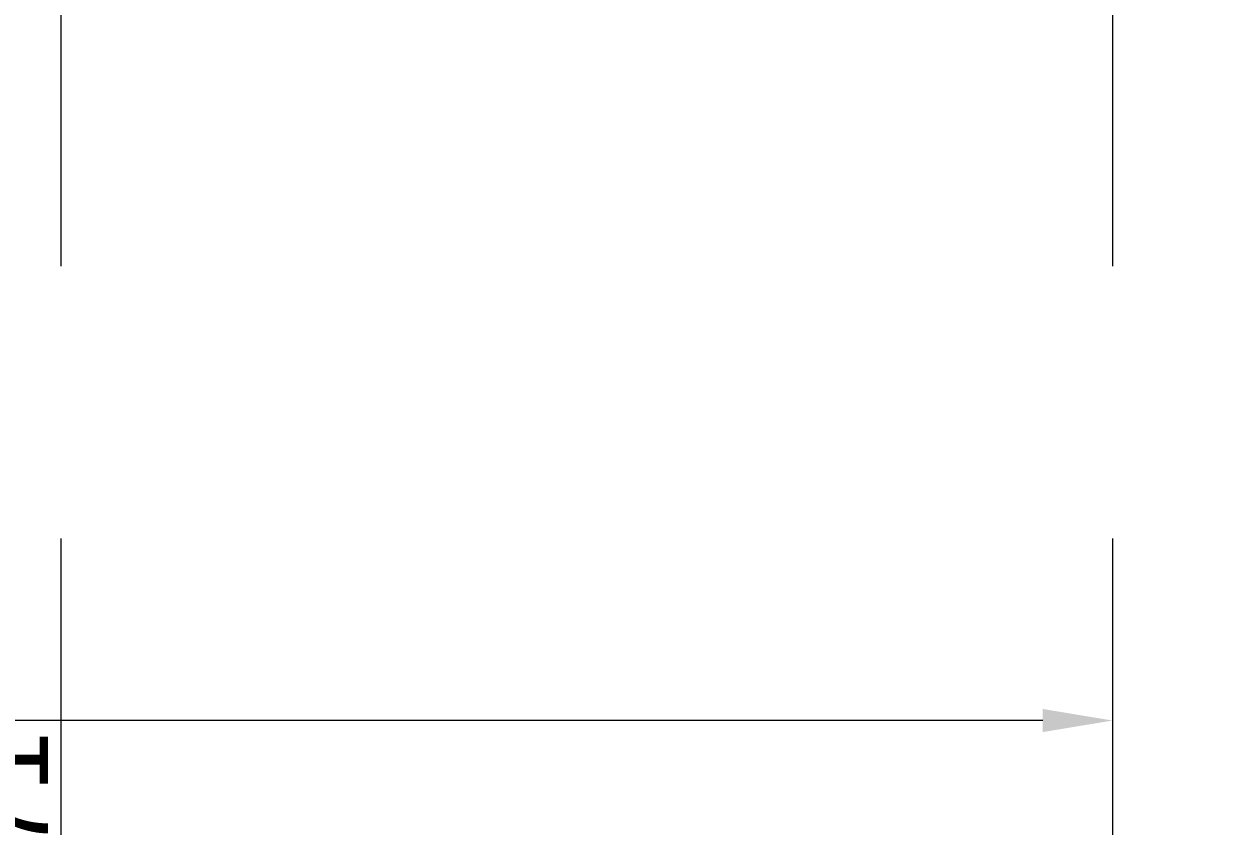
# Model space of a CAD drawing. Header units: centimetres. Extents: x 470464 to 524273, y 49611 to 59074.
# Drawn here: x 508884.4 to 509102.8, y 50392.1 to 50539.6 of the extents above; entities that cross this region are included whole.
import ezdxf

# ---------------------------------------------------------------- set-up
doc = ezdxf.new("R2010")
doc.units = ezdxf.units.CM
doc.header["$MEASUREMENT"] = 0
doc.layers.add('A-ANNO-REVC-01', color=1, linetype='Continuous', lineweight=15, true_color=0xff0000, plot=False)
doc.layers.add('S-COLS-STEL', color=3, linetype='Continuous', lineweight=9)
doc.layers.add('vinç', color=7, linetype='Continuous')
doc.styles.add('BARIŞ BABUR-3', font='arial.ttf')
doc.styles.add('TS-FREA-GENL', font='calibri.ttf', dxfattribs={"width": 0.7})
doc.dimstyles.new('AAA_A4 BVS STANDART', dxfattribs={"dimscale": 12, "dimtxt": 1.8, "dimasz": 1.6, "dimexe": 0.18, "dimexo": 0.0625, "dimgap": 0.09, "dimtad": 1, "dimtoh": 1, "dimdec": 0, "dimzin": 9, "dimdsep": 46, "dimtxsty": 'BARIŞ BABUR-3', "dimcen": 0.09, "dimclrd": 1, "dimclre": 1, "dimclrt": 2, "dimadec": 0, "dimazin": 0, "dimtfac": 1, "dimtdec": 0, "dimtofl": 0, "dimtmove": 0, "dimatfit": 3, "dimfxl": 1, "dimtolj": 1, "dimtzin": 0, "dimlwd": 9, "dimlwe": 9, "dimarcsym": 0})

# ---------------------------------------------------------------- blocks, each defined once
blk = doc.blocks.new('*D116')
at = {"layer": 'A-ANNO-REVC-01', "color": 1, "lineweight": 9, "transparency": 16777216}
for p, q in [((428250.42, 68828.76), (428250.42, 68630.15)), ((429100.42, 68828.76), (429100.42, 68630.15)), ((429087.62, 68631.59), (428263.22, 68631.59))]:
    blk.add_line(p, q, dxfattribs=at)
at = {"layer": 'A-ANNO-REVC-01', "color": 1, "transparency": 16777216}
for points in [[(428263.22, 68633.72), (428263.22, 68629.46), (428250.42, 68631.59)], [(429087.62, 68633.72), (429087.62, 68629.46), (429100.42, 68631.59)]]:
    blk.add_solid(points, dxfattribs=at)
at = {"layer": 'Defpoints', "color": 0, "transparency": 16777216}
for p in [(428250.42, 68829.26), (429100.42, 68829.26), (428250.42, 68631.59)]:
    blk.add_point(p, dxfattribs=at)
at = {"layer": 'A-ANNO-REVC-01', "color": 2, "transparency": 16777216, "insert": (428675.42, 68639.75), "char_height": 14.4, "attachment_point": 5, "style": 'BARIŞ BABUR-3'}
blk.add_mtext('\\A1;RAY AKSI : 850', dxfattribs=at)
blk = doc.blocks.new('*D117')
at = {"layer": 'A-ANNO-REVC-01', "color": 1, "lineweight": 9, "transparency": 16777216}
for p, q in [((429100.42, 68828.76), (429100.42, 68381.37)), ((429038.04, 68467.1), (429038.04, 68381.37)), ((429087.62, 68382.81), (429050.84, 68382.81))]:
    blk.add_line(p, q, dxfattribs=at)
at = {"layer": 'A-ANNO-REVC-01', "color": 1, "transparency": 16777216}
for points in [[(429050.84, 68384.94), (429050.84, 68380.68), (429038.04, 68382.81)], [(429087.62, 68384.94), (429087.62, 68380.68), (429100.42, 68382.81)]]:
    blk.add_solid(points, dxfattribs=at)
at = {"layer": 'Defpoints', "color": 0, "transparency": 16777216}
for p in [(429100.42, 68829.26), (429038.04, 68467.6), (429038.04, 68382.81)]:
    blk.add_point(p, dxfattribs=at)
at = {"layer": 'A-ANNO-REVC-01', "color": 2, "transparency": 16777216, "insert": (429069.23, 68390.88), "char_height": 14.4, "attachment_point": 5, "style": 'BARIŞ BABUR-3'}
blk.add_mtext('\\A1;62', dxfattribs=at)
blk = doc.blocks.new('*D120')
at = {"layer": 'A-ANNO-REVC-01', "color": 1, "lineweight": 9, "transparency": 16777216}
for p, q in [((428874.84, 68788.46), (428908.72, 68788.46)), ((428907.28, 68329.96), (428907.28, 68775.66)), ((428880.38, 68317.16), (428908.72, 68317.16))]:
    blk.add_line(p, q, dxfattribs=at)
at = {"layer": 'A-ANNO-REVC-01', "color": 1, "transparency": 16777216}
for points in [[(428905.14, 68775.66), (428909.41, 68775.66), (428907.28, 68788.46)], [(428905.14, 68329.96), (428909.41, 68329.96), (428907.28, 68317.16)]]:
    blk.add_solid(points, dxfattribs=at)
at = {"layer": 'Defpoints', "color": 0, "transparency": 16777216}
for p in [(428874.34, 68788.46), (428907.28, 68788.46), (428879.88, 68317.16)]:
    blk.add_point(p, dxfattribs=at)
at = {"layer": 'A-ANNO-REVC-01', "color": 2, "transparency": 16777216, "insert": (428897.79, 68547.47), "char_height": 14.4, "attachment_point": 5, "rotation": 90, "style": 'BARIŞ BABUR-3'}
blk.add_mtext('\\A1;KÖPRÜ ALTI: 471', dxfattribs=at)
blk = doc.blocks.new('EAWREWFWEFWEGWR')
at = {"layer": 'A-ANNO-REVC-01', "color": 6}
dim = blk.add_linear_dim(base=(428250.42, 68631.59), p1=(429100.42, 68829.26), p2=(428250.42, 68829.26), text='RAY AKSI : <>', dimstyle='AAA_A4 BVS STANDART', override={"dimscale": 8}, dxfattribs=at)
dim.commit()
dim.dimension.update_dxf_attribs({"geometry": '*D116', "text_midpoint": (428675.42, 68639.75)})
dim = blk.add_linear_dim(base=(429038.04, 68382.81), p1=(429100.42, 68829.26), p2=(429038.04, 68467.6), dimstyle='AAA_A4 BVS STANDART', override={"dimscale": 8}, dxfattribs=at)
dim.commit()
dim.dimension.update_dxf_attribs({"geometry": '*D117', "text_midpoint": (429069.23, 68390.88)})
dim = blk.add_linear_dim(base=(428907.28, 68788.46), p1=(428879.88, 68317.16), p2=(428874.34, 68788.46), angle=90, text='KÖPRÜ ALTI: <>', dimstyle='AAA_A4 BVS STANDART', override={"dimscale": 8}, dxfattribs=at)
dim.commit()
dim.dimension.update_dxf_attribs({"geometry": '*D120', "text_midpoint": (428907.28, 68547.47), "dimtype": 128})
at = {"layer": 'S-COLS-STEL', "color": 2, "insert": (428488, 68686.83), "char_height": 25, "width": 1441.5655, "attachment_point": 4, "style": 'TS-FREA-GENL', "bg_fill": 2}
blk.add_mtext('ÇKGKV 1,5 TON', dxfattribs=at)

msp = doc.modelspace()

# ---------------------------------------------------------------- block references
at = {"layer": 'vinç', "color": 0}
msp.add_blockref('EAWREWFWEFWEGWR', (79983.99, -18220.05), dxfattribs=at)

doc.saveas('drawing.dxf')
